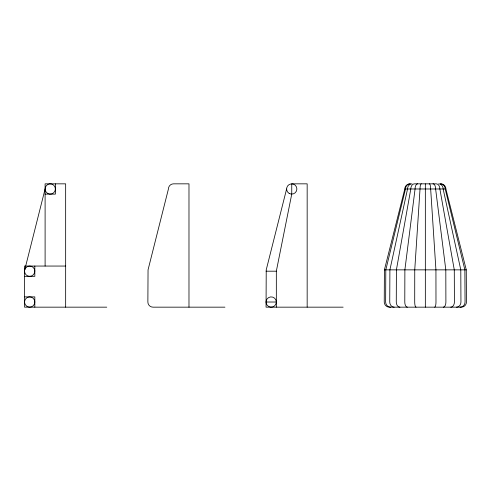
<?xml version="1.0" encoding="UTF-8"?>
<svg xmlns="http://www.w3.org/2000/svg" width="491" height="491" viewBox="0 0 491 491"><rect width="100%" height="100%" fill="white"/><g stroke="black" fill="none" stroke-linecap="round" stroke-linejoin="round"><path stroke-width="0.74" d="M24.728 269.86L24.55 271.192A5.137 5.137 0 0 0 31.86 275.85A5.137 5.137 0 0 0 32.989 267.257A5.137 5.137 0 0 0 24.728 269.86L45.104 188.98M343.129 307.163L266.054 307.163L266.226 269.86L286.609 188.98M409.93 183.837A5.137 5.137 0 0 0 404.787 188.98L384.41 269.86L384.238 302.02A5.137 5.137 0 0 0 389.375 307.163L461.313 307.163A5.137 5.137 0 0 0 466.45 302.02L466.272 269.86L445.896 188.98A5.137 5.137 0 0 0 440.758 183.837M276.329 307.163L276.329 271.192L291.746 194.117L291.746 183.837L307.163 183.837L307.163 307.163M404.787 188.98L445.896 188.98M45.104 194.117L55.379 194.117L55.379 183.837M65.659 266.054L24.55 266.054L24.55 307.163L106.762 307.163M384.41 269.86L466.272 269.86M266.054 271.192L276.329 271.192M24.55 276.329L34.824 276.329L34.824 266.054M24.55 296.883L34.824 296.883L34.824 307.163M266.054 302.02L276.329 302.02A5.137 5.137 0 0 1 268.62 306.47A5.137 5.137 0 0 1 268.62 297.571A5.137 5.137 0 0 1 276.329 302.02M224.946 307.163L153.008 307.163A5.137 5.137 0 0 1 147.871 302.02L148.049 269.86L168.425 188.98A5.137 5.137 0 0 1 173.562 183.837L188.98 183.837L188.98 307.163M425.341 183.837L425.341 307.163M65.659 307.163L65.659 183.837L45.104 183.837L45.104 266.054M390.603 307.163A5.137 4.965 -90 0 1 385.638 302.02L385.803 269.86L405.492 188.98A5.137 4.965 -90 0 1 410.451 183.837M394.193 307.163A5.137 4.45 -90 0 1 389.744 302.02L389.897 269.86L407.542 188.98A5.137 4.45 -90 0 1 411.992 183.837M399.907 307.163A5.137 3.633 -90 0 1 396.274 302.02L396.403 269.86L410.807 188.98A5.137 3.633 -90 0 1 414.441 183.837L436.241 183.837A5.137 3.633 -90 0 1 439.875 188.98L454.285 269.86L454.408 302.02A5.137 3.633 -90 0 1 450.775 307.163M407.358 307.163A5.137 2.572 -90 0 1 404.787 302.02L404.879 269.86L415.067 188.98A5.137 2.572 -90 0 1 417.638 183.837M416.037 307.163A5.137 1.332 -90 0 1 414.705 302.02L414.748 269.86L420.026 188.98A5.137 1.332 -90 0 1 421.352 183.837M434.652 307.163A5.137 1.332 -90 0 0 435.983 302.02L435.934 269.86L430.662 188.98A5.137 1.332 -90 0 0 429.33 183.837M443.33 307.163A5.137 2.572 -90 0 0 445.896 302.02L445.81 269.86L435.621 188.98A5.137 2.572 -90 0 0 433.05 183.837M456.495 307.163A5.137 4.45 -90 0 0 460.945 302.02L460.791 269.86L443.146 188.98A5.137 4.45 -90 0 0 438.69 183.837M460.085 307.163A5.137 4.965 -90 0 0 465.051 302.02L464.879 269.86L445.196 188.98A5.137 4.965 -90 0 0 440.231 183.837M27.122 306.47A5.137 5.137 0 0 0 34.824 302.02A5.137 5.137 0 0 0 27.122 297.571A5.137 5.137 0 0 0 27.122 306.47M47.67 193.429A5.137 5.137 0 0 0 55.379 188.98A5.137 5.137 0 0 0 47.67 184.53A5.137 5.137 0 0 0 47.67 193.429M289.174 193.429A5.137 5.137 0 0 0 296.883 188.98A5.137 5.137 0 0 0 289.174 184.53A5.137 5.137 0 0 0 289.174 193.429"/></g></svg>
